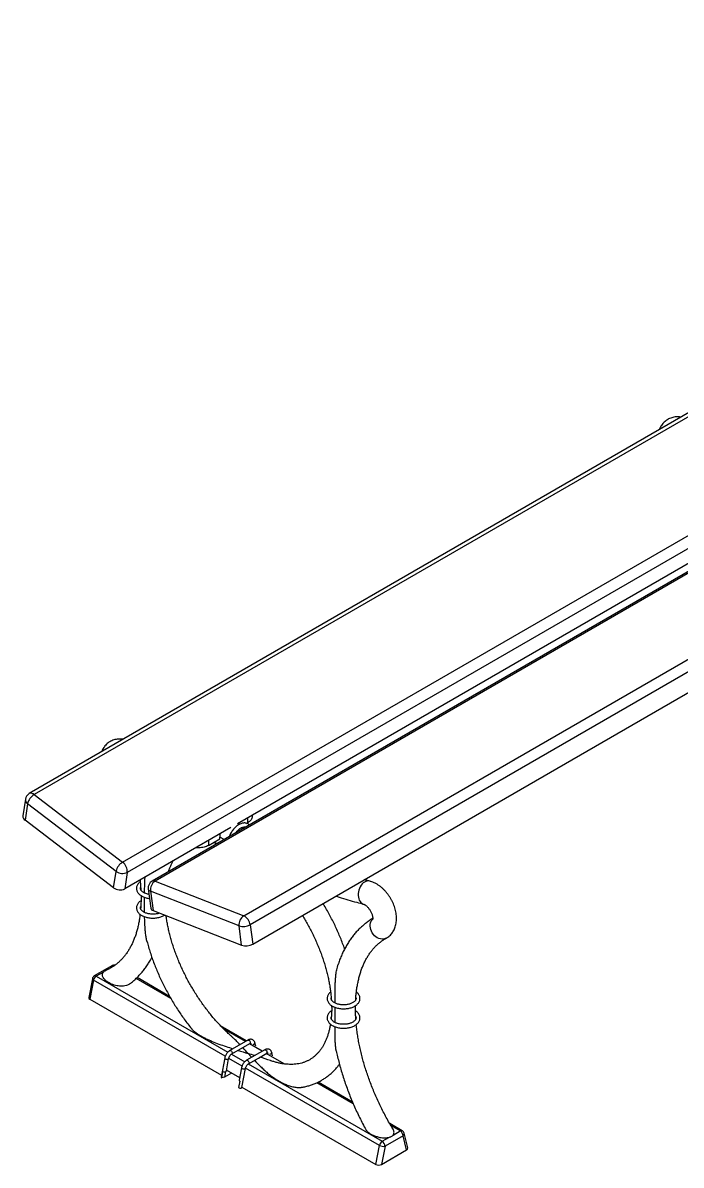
# Model space of a CAD drawing. Header units: millimetres. Extents: x 1249 to 7189, y -2895 to 1305.
# Drawn here: x 4964 to 5794, y -1616 to -176 of the extents above; entities that cross this region are included whole.
import ezdxf

# ---------------------------------------------------------------- set-up
doc = ezdxf.new("R2010")
doc.units = ezdxf.units.MM

# ---------------------------------------------------------------- blocks, each defined once
blk = doc.blocks.new('izometria')
for p, q in [((-3480.5, 1784.8), (-5163.4, 813.3)), ((-3474.4, 1783.5), (-5157.3, 812)), ((-5045.6, 726.8), (-3362.7, 1698.3)), ((-3356.8, 1685.6), (-5039.8, 714)), ((-3325.5, 1674.5), (-5008.4, 703)), ((-3321.6, 1674.6), (-5004.5, 703.1)), ((-4892.8, 659.3), (-3209.9, 1630.8)), ((-3201.8, 1619.4), (-4884.7, 647.9)), ((-4881.6, 623.5), (-3198.7, 1595)), ((-4205.6, 1176.6), (-4900.8, 775.3)), ((-5157.3, 812), (-5045.6, 726.8)), ((-5168.3, 806.1), (-5171.5, 785.3)), ((-5165.5, 800.5), (-5168.7, 779.8)), ((-5053.8, 715.3), (-5165.5, 800.5)), ((-5057, 694.5), (-5168.7, 779.8)), ((-4887.9, 776.6), (-4887.7, 782.9)), ((-4882, 784.7), (-4882, 786.2)), ((-4909.2, 770.5), (-5042.9, 693.3)), ((-4897.8, 774.8), (-4899.7, 776)), ((-4891.1, 770.7), (-4892, 771.3)), ((-4889.2, 775.8), (-4887.9, 776.6)), ((-4937.4, 748), (-4923.2, 756.2)), ((-4937.2, 754.3), (-4937.4, 748)), ((-4923.2, 756.2), (-4923, 758.4)), ((-4917.4, 755.5), (-4923, 758.4)), ((-5057, 694.5), (-5053.8, 715.3)), ((-5039.8, 714), (-5042.9, 693.3)), ((-5013.3, 693.1), (-5010.2, 668.7)), ((-5004.5, 703.1), (-4892.8, 659.3)), ((-4898.8, 646.5), (-5010.5, 690.3)), ((-5010.5, 690.3), (-5007.3, 665.9)), ((-5007.3, 665.9), (-4895.6, 622.1)), ((-4895.6, 622.1), (-4898.8, 646.5)), ((-4884.7, 647.9), (-4881.6, 623.5)), ((-5058.6, 596.5), (-5081.4, 583.4)), ((-5083.8, 580), (-5088.3, 556.3)), ((-5082.3, 578.1), (-5086.9, 554)), ((-4916.2, 482.2), (-5082.3, 578.1)), ((-5069.7, 588.4), (-5078.9, 583.1)), ((-5078.9, 583.1), (-4913, 487.4)), ((-4984.9, 555.2), (-5028.6, 580.4)), ((-4986.4, 557.7), (-5027.4, 581.4)), ((-5086.9, 554), (-4921, 458.2)), ((-4889.2, 501.6), (-4922, 520.6)), ((-4890.7, 500.8), (-4918.3, 516.7)), ((-4887.7, 502.6), (-4910.4, 489.4)), ((-4907.9, 485.1), (-4885.2, 498.2)), ((-4866.4, 490.3), (-4889.2, 477.2)), ((-4869.5, 488.5), (-4885.7, 497.9)), ((-4877.7, 495), (-4878.8, 499.3)), ((-4916.8, 480.1), (-4921.4, 456)), ((-4914.8, 464), (-4911.9, 479.1)), ((-4895, 469.9), (-4911.8, 479.6)), ((-4908.4, 484.7), (-4891.7, 475.1)), ((-4886.7, 472.8), (-4874.3, 480)), ((-4874.3, 480), (-4863.9, 486)), ((-4841.8, 472.6), (-4864.5, 485.7)), ((-4856.5, 482.7), (-4857.6, 487.1)), ((-4920.7, 455), (-4919.2, 463.1)), ((-4915.9, 462.9), (-4917.3, 456)), ((-4915.9, 462.9), (-4917.2, 456)), ((-4908.4, 461.1), (-4917.2, 456)), ((-4898, 455.1), (-4914.7, 464.7)), ((-4895.6, 467.8), (-4898.6, 452)), ((-4895.3, 442.8), (-4890.7, 466.9)), ((-4721.7, 369.9), (-4890.6, 467.4)), ((-4887.2, 472.5), (-4718.3, 375)), ((-4917.3, 456), (-4920.7, 455)), ((-4917.3, 456), (-4917.2, 456)), ((-4897.9, 450.8), (-4899.5, 442.8)), ((-4754.8, 422.3), (-4800.7, 448.8)), ((-4755.7, 424.5), (-4799.2, 449.6)), ((-4895.2, 443.3), (-4726.3, 345.8)), ((-4693, 388.3), (-4708.8, 397.5)), ((-4695.5, 388.1), (-4707.4, 394.9)), ((-4718.3, 375), (-4709.1, 380.2)), ((-4692, 382), (-4714.7, 368.8)), ((-4704.6, 382.8), (-4695.5, 388.1)), ((-4687.5, 364.1), (-4692, 382)), ((-4686, 366.6), (-4690.6, 385.2)), ((-4726.3, 345.8), (-4721.7, 369.9)), ((-4714.7, 368.8), (-4719.1, 345.9)), ((-4719.1, 345.9), (-4687.5, 364.1))]:
    blk.add_line(p, q)
at = {"flags": 128}
for points in [[(-4740.5, 701.8), (-4742.1, 700.7), (-4743.5, 699.4), (-4744.9, 697.7), (-4746.1, 695.9), (-4747, 693.8), (-4747.8, 691.7), (-4748.3, 689.4), (-4748.6, 687.2), (-4748.6, 684.9), (-4748.3, 682.8), (-4747.8, 680.8), (-4747.1, 678.9), (-4746.1, 677.3), (-4745, 675.9), (-4743.6, 674.9), (-4742.2, 674.1), (-4741.3, 673.8)], [(-4713, 631.2), (-4714.7, 630.5), (-4716.5, 630), (-4718.5, 629.9), (-4720.5, 630.1), (-4722.4, 630.6), (-4724.4, 631.5), (-4726.2, 632.7), (-4727.9, 634.1), (-4729.4, 635.8), (-4730.8, 637.7), (-4731.8, 639.7), (-4732.6, 641.8), (-4733.2, 644), (-4733.4, 646.2), (-4733.3, 648.4), (-4732.9, 650.4), (-4732.3, 652.3), (-4731.3, 654.1), (-4730.3, 655.3)], [(-4887.7, 502.6), (-4887.1, 502.7), (-4886.4, 502.4)], [(-4886.4, 502.4), (-4885.7, 501.9), (-4885.2, 501.1), (-4884.8, 500.2), (-4884.6, 499.4), (-4884.8, 498.7), (-4885.2, 498.2), (-4885.2, 498.2)], [(-4878.8, 499.3), (-4878.8, 499), (-4878.9, 498.3), (-4879.5, 497.7), (-4880.3, 497.2), (-4881.1, 497)], [(-4866.4, 490.3), (-4865.9, 490.4), (-4865.2, 490.2)], [(-4865.2, 490.2), (-4864.5, 489.6), (-4863.9, 488.9), (-4863.6, 488), (-4863.4, 487.1), (-4863.6, 486.4), (-4863.9, 486), (-4863.9, 486)], [(-4916.8, 480.1), (-4916.8, 480), (-4916.6, 479.5), (-4916.1, 479.1)], [(-4916.1, 479.1), (-4915.3, 478.7), (-4914.3, 478.5), (-4913.4, 478.5), (-4912.6, 478.6), (-4912.1, 478.8), (-4911.9, 479.1)], [(-4910.4, 489.4), (-4909.9, 489.5), (-4909.2, 489.3)], [(-4909.2, 489.3), (-4908.5, 488.7), (-4907.9, 488), (-4907.5, 487.1), (-4907.4, 486.2), (-4907.5, 485.5), (-4907.9, 485.1)], [(-4889.2, 477.2), (-4888.6, 477.3), (-4888, 477)], [(-4888, 477), (-4887.3, 476.5), (-4886.7, 475.7), (-4886.3, 474.8), (-4886.2, 474), (-4886.3, 473.3), (-4886.7, 472.8)], [(-4857.6, 487.1), (-4857.6, 486.8), (-4857.7, 486.1), (-4858.3, 485.4), (-4859, 485), (-4859.9, 484.7)], [(-4895.6, 467.8), (-4895.6, 467.7), (-4895.4, 467.3), (-4894.9, 466.9)], [(-4894.9, 466.9), (-4894, 466.5), (-4893.1, 466.3), (-4892.2, 466.2), (-4891.4, 466.3), (-4890.9, 466.6), (-4890.7, 466.9)], [(-4921.4, 456), (-4921.4, 455.9), (-4921.2, 455.4), (-4920.7, 455)], [(-4899.5, 442.8), (-4898.7, 442.4), (-4897.7, 442.2), (-4896.8, 442.1), (-4896, 442.2), (-4895.5, 442.5), (-4895.3, 442.8)]]:
    blk.add_lwpolyline(points, dxfattribs=at)
for centre, radius, start, end in [((-5158.4, 804.6), 10, 119.9973, 171.3885), ((-5147.9, 796.6), 18.1, 121.5239, 167.5159), ((-5161.3, 807.9), 5.77, 45.7232, 111.2551), ((-5162.2, 805.7), 6.11, 176.0172, 237.548), ((-5165.5, 784.8), 5.98, 175.2816, 238.2835), ((-5036.2, 711.4), 18.1, 121.524, 167.5158), ((-5054.7, 714.9), 15, 356.8195, 52.5708), ((-5045.8, 726.2), 13.6, 233.6725, 296.2039), ((-5048.9, 705.5), 13.6, 233.6724, 296.2039), ((-5003.4, 694.4), 10, 119.9973, 187.345), ((-5009.6, 694), 3.89, 194.4947, 256.3834), ((-4997, 691.8), 13.6, 123.792, 186.3308), ((-5006.4, 699.2), 4.31, 64.0123, 117.4498), ((-4735.9, 694.4), 8.74, 77.1572, 121.7963), ((-5006.4, 669.7), 3.89, 194.4947, 256.3834), ((-4885.3, 648), 13.6, 123.792, 186.3308), ((-4899.6, 645.9), 15, 7.4282, 63.1817), ((-4893.3, 663.8), 18.1, 252.4894, 298.4716), ((-4890.2, 639.4), 18.1, 252.4894, 298.4716), ((-5056.1, 592.2), 5, 80.4519, 119.9973), ((-5057.6, 594.2), 2.51, 54.3821, 114.3073), ((-5078.9, 579.1), 5, 119.9973, 169.107), ((-5081.6, 580.2), 2.22, 184.1174, 250.7084), ((-5074.6, 576.6), 7.84, 122.9345, 168.9338), ((-5080.3, 581.1), 2.51, 54.3821, 114.3073), ((-4714, 368.4), 7.84, 122.9345, 168.9338), ((-4722.4, 368.5), 7.68, 2.6055, 57.3945), ((-4694, 386.1), 2.47, 65.0886, 126.2224), ((-4699.6, 381.6), 7.68, 2.6055, 57.3945), ((-4695.5, 384), 5, 13.8969, 60.0027), ((-4693.9, 384.6), 3.3, 305.8543, 9.8938), ((-4716.8, 378.7), 10.1, 241.0433, 281.794)]:
    blk.add_arc(centre, radius, start, end)
for centre, major_axis, start_param, end_param in [((-5083.3, 556.1), (5.08, 0.13), 3.01551, 3.896716), ((-4917.3, 464.1), (2.54, 0.07), 3.896716, 6.157103), ((-4896.1, 451.9), (2.54, 0.07), 3.01551, 3.896716), ((-4691.1, 366.1), (5.08, 0.13), 5.467512, 6.409268), ((-4722.7, 347.9), (5.08, 0.13), 3.896716, 5.467512)]:
    blk.add_ellipse(centre, major_axis=major_axis, ratio=0.576758, start_param=start_param, end_param=end_param)
for points, knots in [([(-4341.5, 1287.8), (-4341.6, 1287.8), (-4342.7, 1288), (-4344.7, 1288.2), (-4347.5, 1288.2), (-4350.3, 1287.8), (-4353.1, 1287.1), (-4355.7, 1286.2), (-4358.2, 1284.9), (-4360.5, 1283.4), (-4362.5, 1281.6), (-4364.3, 1279.6), (-4366, 1277.5), (-4367.3, 1275.1), (-4368.2, 1273.3), (-4368.6, 1272.3), (-4368.6, 1272.1)], [0, 0, 0, 0, 0.0163825, 0.0972296, 0.1761911, 0.2619078, 0.3455049, 0.4272083, 0.5074857, 0.5868125, 0.6655821, 0.7442317, 0.8232696, 0.9032159, 0.9845877, 1, 1, 1, 1]), ([(-5045, 881.6), (-5045.2, 881.6), (-5046.3, 881.9), (-5048.3, 882), (-5051.1, 882), (-5053.9, 881.7), (-5056.7, 881), (-5059.3, 880), (-5061.8, 878.7), (-5064, 877.2), (-5066.1, 875.5), (-5067.9, 873.5), (-5069.5, 871.3), (-5070.9, 869), (-5071.8, 867.1), (-5072.1, 866.1), (-5072.2, 865.9)], [0, 0, 0, 0, 0.0163825, 0.0972296, 0.1761908, 0.2619076, 0.3455053, 0.4272084, 0.5074862, 0.5868126, 0.6655819, 0.7442316, 0.8232701, 0.9032158, 0.9845879, 1, 1, 1, 1]), ([(-4882.1, 784.7), (-4882.1, 784.5), (-4882, 783.7), (-4882.5, 782.2), (-4883.5, 780.3), (-4885.2, 778.3), (-4886.9, 777.2), (-4887.9, 776.6)], [0, 0, 0, 0, 0.0468648, 0.2678809, 0.488908, 0.7099372, 1, 1, 1, 1]), ([(-4885.8, 773.8), (-4885.9, 773.9), (-4886.3, 774.4), (-4887.4, 775.1), (-4888.9, 775.8), (-4890.5, 776.2), (-4892.2, 776.3), (-4894, 776.1), (-4895.8, 775.7), (-4897.7, 774.9), (-4899.6, 773.9), (-4901.5, 772.6), (-4903.3, 771.1), (-4905, 769.3), (-4906.6, 767.4), (-4908.1, 765.3), (-4909.4, 763.1), (-4910.5, 761), (-4911, 759.7), (-4911.2, 759.1)], [0, 0, 0, 0, 0.01277, 0.072702, 0.131532, 0.190091, 0.249208, 0.309653, 0.371746, 0.435308, 0.499823, 0.56475, 0.629658, 0.694414, 0.759003, 0.823467, 0.887867, 0.952281, 1, 1, 1, 1]), ([(-4902.9, 763.9), (-4902.9, 764), (-4902.4, 764.7), (-4901.4, 765.8), (-4900, 767.3), (-4898.5, 768.6), (-4897, 769.6), (-4895.5, 770.4), (-4894.1, 771), (-4892.9, 771.2), (-4891.8, 771.3), (-4891, 771.2), (-4890.7, 771.1), (-4890.6, 771)], [0, 0, 0, 0, 0.0114145, 0.1194906, 0.2271619, 0.3342731, 0.4406952, 0.5463898, 0.6515175, 0.7565637, 0.862488, 0.9715933, 1, 1, 1, 1]), ([(-4931.1, 751.6), (-4930.9, 751.6), (-4929.3, 751.4), (-4927.6, 751), (-4926, 750.7), (-4925.9, 750.6)], [0, 0, 0, 0, 0.125638, 0.939181, 1, 1, 1, 1]), ([(-4922.8, 762.6), (-4922.8, 762.2), (-4923.2, 760.7), (-4923.1, 759.4), (-4923, 758.4)], [0, 0, 0, 0, 0.256827, 1, 1, 1, 1]), ([(-4937.4, 748), (-4938.2, 747.6), (-4939.9, 746.7), (-4942.8, 745.7), (-4946, 745.1), (-4949.3, 744.8), (-4951.8, 744.8), (-4953.1, 744.9), (-4953.4, 745)], [0, 0, 0, 0, 0.192234, 0.38447, 0.576706, 0.768943, 0.961172, 1, 1, 1, 1]), ([(-4987.7, 715), (-4987.4, 715.8), (-4986.7, 718.1), (-4985.4, 721.5), (-4983.7, 725.2), (-4982.5, 727.4), (-4981.9, 728.5)], [0, 0, 0, 0, 0.17089, 0.44856, 0.727708, 1, 1, 1, 1]), ([(-5017.9, 688), (-5017.9, 689.4), (-5017.9, 693.3), (-5017.7, 699.7), (-5017.5, 705), (-5017.2, 707.8), (-5017.2, 708.1)], [0, 0, 0, 0, 0.208503, 0.584652, 0.960971, 1, 1, 1, 1]), ([(-5023.4, 702.1), (-5023.6, 702.1), (-5024.3, 701.6), (-5025.3, 700.5), (-5026.6, 699), (-5027.4, 697.4), (-5028, 695.7), (-5028.2, 694), (-5028.1, 692.4), (-5027.6, 690.7), (-5026.9, 689.2), (-5025.9, 687.7), (-5024.6, 686.4), (-5023.1, 685.2), (-5022, 684.5), (-5021.5, 684.2)], [0, 0, 0, 0, 0.01845, 0.106827, 0.194379, 0.280109, 0.363297, 0.444013, 0.523149, 0.601837, 0.681164, 0.762208, 0.84546, 0.930729, 1, 1, 1, 1]), ([(-5023.7, 704.4), (-5023.6, 704.1), (-5023.3, 701.5), (-5023, 697.4), (-5022.8, 693.6), (-5022.7, 692.1)], [0, 0, 0, 0, 0.076613, 0.621204, 1, 1, 1, 1]), ([(-5019, 688.5), (-5019.3, 688.7), (-5020, 689.1), (-5021, 689.9), (-5021.9, 690.8), (-5022.6, 691.8), (-5023, 692.7), (-5023.2, 693.7), (-5023.1, 694.4), (-5022.9, 695), (-5022.9, 695.1)], [0, 0, 0, 0, 0.070915, 0.206191, 0.341243, 0.477068, 0.616273, 0.763791, 0.92623, 1, 1, 1, 1]), ([(-4733.9, 702.9), (-4735.7, 703.4), (-4738, 704), (-4740.3, 704.6), (-4740.8, 704.7)], [0, 0, 0, 0, 0.793674, 1, 1, 1, 1]), ([(-4713.1, 631.2), (-4712.4, 631.6), (-4711, 632.5), (-4708.9, 634.1), (-4707, 636), (-4705.4, 638.1), (-4703.9, 640.4), (-4702.7, 642.9), (-4701.7, 645.5), (-4700.9, 648.3), (-4700.4, 651.3), (-4700.1, 654.4), (-4700.2, 657.6), (-4700.5, 660.9), (-4701, 664.3), (-4701.8, 667.7), (-4702.9, 671), (-4704.1, 674.3), (-4705.6, 677.6), (-4707.3, 680.7), (-4709.2, 683.7), (-4711.3, 686.6), (-4713.5, 689.4), (-4715.9, 692), (-4718.4, 694.4), (-4721.1, 696.6), (-4724, 698.6), (-4727, 700.3), (-4729.9, 701.7), (-4732.3, 702.5), (-4733.6, 702.8), (-4733.9, 702.9)], [0, 0, 0, 0, 0.027511, 0.058664, 0.089706, 0.120835, 0.152254, 0.18417, 0.216778, 0.250248, 0.284682, 0.320079, 0.356306, 0.393121, 0.43024, 0.467367, 0.504382, 0.541253, 0.578004, 0.614695, 0.651402, 0.688199, 0.725162, 0.762379, 0.799929, 0.837862, 0.876169, 0.914738, 0.953228, 0.987051, 1, 1, 1, 1]), ([(-5022.4, 678.4), (-5022.9, 678), (-5024, 677.3), (-5025.3, 676), (-5026.6, 674.5), (-5027.4, 672.9), (-5028, 671.2), (-5028.2, 669.5), (-5028.1, 667.9), (-5027.6, 666.3), (-5026.9, 664.7), (-5025.9, 663.2), (-5024.6, 661.9), (-5023.1, 660.7), (-5022, 660), (-5021.5, 659.7)], [0, 0, 0, 0, 0.065968, 0.150067, 0.23338, 0.31496, 0.39412, 0.47093, 0.546234, 0.621113, 0.6966, 0.77372, 0.852941, 0.934083, 1, 1, 1, 1]), ([(-5022.4, 684.8), (-5022.4, 684.4), (-5022.4, 681.8), (-5022.4, 677.3), (-5022.6, 672.1), (-5022.8, 669.1), (-5022.9, 668.1)], [0, 0, 0, 0, 0.067048, 0.439972, 0.812687, 1, 1, 1, 1]), ([(-5021.5, 684.2), (-5021.2, 684), (-5020.2, 683.5), (-5018.4, 682.7), (-5016.1, 681.9), (-5013.9, 681.4), (-5012.4, 681.2), (-5011.8, 681.1)], [0, 0, 0, 0, 0.124362, 0.356478, 0.588103, 0.819141, 1, 1, 1, 1]), ([(-5012.4, 686.3), (-5013.1, 686.4), (-5014.4, 686.6), (-5016.2, 687.2), (-5017.8, 687.9), (-5018.7, 688.3), (-5019, 688.5)], [0, 0, 0, 0, 0.249136, 0.527568, 0.804328, 1, 1, 1, 1]), ([(-5018, 675.5), (-5018, 675.6), (-5018, 676.4), (-5018, 677.9), (-5018, 680.1), (-5018, 681.7), (-5018, 682.6)], [0, 0, 0, 0, 0.066648, 0.329516, 0.639774, 1, 1, 1, 1]), ([(-4776.5, 684.2), (-4775.2, 683.7), (-4770.2, 682), (-4761.5, 679.4), (-4751, 676.4), (-4744.3, 674.6), (-4741.3, 673.8)], [0, 0, 0, 0, 0.109289, 0.424515, 0.739658, 1, 1, 1, 1]), ([(-5019, 664), (-5019.3, 664.2), (-5020, 664.6), (-5021, 665.4), (-5021.9, 666.3), (-5022.6, 667.3), (-5023, 668.2), (-5023.2, 669.2), (-5023.1, 670.1), (-5022.9, 670.8), (-5022.7, 671.1), (-5022.7, 671.1)], [0, 0, 0, 0, 0.066048, 0.192041, 0.317825, 0.444328, 0.57398, 0.711375, 0.862666, 0.995255, 1, 1, 1, 1]), ([(-4999, 662.6), (-4999.1, 662.6), (-4999.8, 662.3), (-5001.3, 661.9), (-5003.4, 661.5), (-5005.6, 661.3), (-5007.8, 661.3), (-5010.1, 661.4), (-5012.2, 661.7), (-5014.3, 662.1), (-5016.2, 662.7), (-5017.8, 663.4), (-5018.7, 663.9), (-5019, 664)], [0, 0, 0, 0, 0.0174166, 0.1181717, 0.2193991, 0.320984, 0.4227846, 0.5246436, 0.6263675, 0.7277784, 0.8287223, 0.9290603, 1, 1, 1, 1]), ([(-5017.9, 663.5), (-5017.9, 664.5), (-5018, 667), (-5018, 670.2), (-5018, 673), (-5018, 674.5), (-5018, 675.3), (-5018, 675.5)], [0, 0, 0, 0, 0.265433, 0.617915, 0.803207, 0.960196, 1, 1, 1, 1]), ([(-4765.6, 617.4), (-4765.8, 618), (-4766.8, 621), (-4768.8, 626.2), (-4771.6, 633.2), (-4774.6, 640.1), (-4777.7, 647), (-4781.1, 653.9), (-4784.6, 660.6), (-4788.3, 667.3), (-4791.1, 672), (-4792.6, 674.5), (-4792.8, 674.8)], [0, 0, 0, 0, 0.030778, 0.150041, 0.269241, 0.388388, 0.507491, 0.62656, 0.745605, 0.864636, 0.983664, 1, 1, 1, 1]), ([(-4741.3, 673.8), (-4741.3, 673.8), (-4741.3, 673.8), (-4741, 673.7), (-4740.4, 673.5), (-4739.7, 673), (-4738.8, 672.3), (-4737.7, 671.4), (-4736.7, 670.3), (-4735.5, 669), (-4734.4, 667.5), (-4733.4, 665.9), (-4732.5, 664.2), (-4731.7, 662.5), (-4731.1, 660.8), (-4730.6, 659.2), (-4730.3, 657.8), (-4730.2, 656.6), (-4730.2, 655.6), (-4730.2, 655), (-4730.3, 654.7), (-4730.3, 654.7), (-4730.2, 654.8)], [0, 0, 0, 0, 0.02988, 0.079447, 0.128017, 0.176933, 0.22667, 0.277673, 0.330072, 0.383769, 0.438525, 0.494008, 0.549852, 0.60562, 0.660871, 0.715288, 0.768651, 0.820895, 0.872193, 0.92305, 0.974378, 1, 1, 1, 1]), ([(-5023.6, 661.1), (-5023.7, 660.5), (-5023.9, 657.9), (-5024.6, 653.6), (-5025.7, 648.1), (-5026.9, 642.9), (-5028.3, 637.8), (-5030, 632.9), (-5031.8, 628.3), (-5033.7, 623.8), (-5035.9, 619.6), (-5038.2, 615.6), (-5040.7, 611.9), (-5043.4, 608.3), (-5046.3, 605), (-5049.3, 602), (-5052.5, 599.1), (-5055.9, 596.5), (-5059.5, 594.2), (-5063.1, 592.1), (-5065.6, 591), (-5066.8, 590.5)], [0, 0, 0, 0, 0.01672, 0.069666, 0.12263, 0.175637, 0.228714, 0.281897, 0.33523, 0.388762, 0.442552, 0.496665, 0.551173, 0.606146, 0.661651, 0.717738, 0.774426, 0.831688, 0.889435, 0.947511, 1, 1, 1, 1]), ([(-5021.5, 659.7), (-5021.2, 659.5), (-5020.2, 659), (-5018.4, 658.2), (-5016.1, 657.4), (-5013.7, 656.9), (-5011.3, 656.5), (-5008.7, 656.3), (-5006.1, 656.3), (-5003.6, 656.5), (-5001.1, 656.9), (-4998.7, 657.4), (-4996.4, 658.2), (-4994.4, 659.1), (-4993.2, 659.8), (-4992.6, 660.1)], [0, 0, 0, 0, 0.0432294, 0.1239153, 0.2044303, 0.2847415, 0.3648559, 0.4448313, 0.5247521, 0.6047124, 0.6847743, 0.7650409, 0.8456071, 0.9265523, 1, 1, 1, 1]), ([(-5014.9, 627.2), (-5015, 627.4), (-5015.5, 629.1), (-5016.1, 632.8), (-5016.8, 638.1), (-5017.3, 644.2), (-5017.7, 650.9), (-5017.8, 655.7), (-5017.9, 658)], [0, 0, 0, 0, 0.022666, 0.194513, 0.370114, 0.545756, 0.782723, 1, 1, 1, 1]), ([(-4908.5, 507.4), (-4909, 507.9), (-4911.1, 509.7), (-4914.7, 513.2), (-4919.4, 517.7), (-4923.9, 522.5), (-4928.4, 527.4), (-4932.8, 532.5), (-4937, 537.8), (-4941.2, 543.3), (-4945.3, 548.9), (-4949.3, 554.6), (-4953.1, 560.4), (-4956.8, 566.4), (-4960.3, 572.5), (-4963.7, 578.6), (-4966.9, 584.8), (-4970, 591.1), (-4972.8, 597.4), (-4975.5, 603.8), (-4978, 610.1), (-4980.4, 616.5), (-4982.5, 622.8), (-4984.4, 629.2), (-4986.1, 635.5), (-4987.6, 641.7), (-4988.9, 647.9), (-4990, 653.8), (-4990.6, 657.6), (-4990.8, 659.4)], [0, 0, 0, 0, 0.013046, 0.05099, 0.088974, 0.126996, 0.165051, 0.203138, 0.241253, 0.279391, 0.31755, 0.355726, 0.393914, 0.432111, 0.470312, 0.508515, 0.546714, 0.584904, 0.623082, 0.661244, 0.699386, 0.737504, 0.775594, 0.813653, 0.851677, 0.889662, 0.927606, 0.965505, 1, 1, 1, 1]), ([(-4818.7, 659.8), (-4817.6, 657.8), (-4815.2, 653.9), (-4811.8, 647.9), (-4808.6, 641.7), (-4805.5, 635.4), (-4802.5, 629.1), (-4799.8, 622.8), (-4797.2, 616.4), (-4794.8, 610.1), (-4792.6, 603.7), (-4790.6, 597.4), (-4788.8, 591.1), (-4787.2, 584.8), (-4785.8, 578.6), (-4784.7, 572.5), (-4783.7, 566.5), (-4783, 560.5), (-4782.5, 556.2), (-4782.4, 553.9), (-4782.4, 553.5)], [0, 0, 0, 0, 0.0560976, 0.1145695, 0.1730379, 0.2314958, 0.2899371, 0.3483559, 0.4067459, 0.4651014, 0.5234165, 0.5816852, 0.6399022, 0.698062, 0.7561597, 0.8141912, 0.8721529, 0.9300424, 0.9878589, 1, 1, 1, 1]), ([(-4730.2, 656), (-4730.3, 655.9), (-4731.9, 655), (-4734.9, 653), (-4739.2, 649.8), (-4743.2, 646.4), (-4747.2, 642.8), (-4750.9, 638.9), (-4754.5, 634.7), (-4757.8, 630.3), (-4761, 625.6), (-4763.9, 620.7), (-4766.7, 615.6), (-4769.2, 610.2), (-4771.5, 604.6), (-4773.1, 600.4), (-4773.8, 598.1), (-4773.9, 597.7)], [0, 0, 0, 0, 0.003726, 0.077814, 0.151913, 0.226098, 0.300448, 0.375036, 0.449922, 0.525156, 0.600773, 0.676793, 0.753219, 0.830042, 0.90724, 0.984782, 1, 1, 1, 1]), ([(-5014.9, 627.1), (-5014.6, 625.9), (-5013.7, 622.4), (-5011.9, 616.5), (-5009.7, 609.4), (-5007.2, 602.4), (-5004.5, 595.4), (-5001.7, 588.5), (-4998.6, 581.6), (-4995.4, 574.7), (-4991.9, 567.9), (-4988.3, 561.2), (-4984.6, 554.5), (-4980.7, 548), (-4976.6, 541.5), (-4972.3, 535.2), (-4968, 529), (-4963.5, 522.9), (-4960.4, 519), (-4958.8, 517.1)], [0, 0, 0, 0, 0.03185, 0.092534, 0.153176, 0.21378, 0.274348, 0.334887, 0.395401, 0.455893, 0.516371, 0.576839, 0.637301, 0.697764, 0.758231, 0.818707, 0.879197, 0.939707, 1, 1, 1, 1]), ([(-4751.7, 553.3), (-4751.7, 553.6), (-4751.6, 555.9), (-4751.2, 560.1), (-4750.5, 565.9), (-4749.6, 571.5), (-4748.5, 577), (-4747.3, 582.2), (-4745.8, 587.3), (-4744.2, 592.1), (-4742.4, 596.7), (-4740.3, 601.1), (-4738.2, 605.3), (-4735.8, 609.2), (-4733.3, 613), (-4730.6, 616.5), (-4727.7, 619.8), (-4724.6, 622.8), (-4721.4, 625.6), (-4718, 628.2), (-4715.2, 630), (-4713.5, 630.9), (-4713.1, 631.2)], [0, 0, 0, 0, 0.006428, 0.05908, 0.111724, 0.164371, 0.217039, 0.269752, 0.322541, 0.375441, 0.428495, 0.481755, 0.53528, 0.589136, 0.643394, 0.698125, 0.753392, 0.809243, 0.865691, 0.922702, 0.980177, 1, 1, 1, 1]), ([(-5037, 573.3), (-5036.5, 573.6), (-5034.5, 575), (-5031.3, 577.7), (-5027.4, 581.4), (-5023.7, 585.3), (-5020.1, 589.4), (-5016.7, 593.8), (-5013.6, 598.5), (-5010.9, 602.9), (-5009.4, 605.8), (-5008.7, 606.9)], [0, 0, 0, 0, 0.043876, 0.166654, 0.289699, 0.41313, 0.537051, 0.661545, 0.786669, 0.912458, 1, 1, 1, 1]), ([(-5069.7, 588.4), (-5069.4, 588.7), (-5068.8, 589.3), (-5067.8, 590), (-5067, 590.3), (-5066.7, 590.4)], [0, 0, 0, 0, 0.380956, 0.773653, 1, 1, 1, 1]), ([(-4777.6, 549.2), (-4777.6, 550.7), (-4777.7, 554.6), (-4777.7, 561.1), (-4777.6, 568.2), (-4777.4, 574.7), (-4777, 580.6), (-4776.4, 586.6), (-4775.5, 592), (-4774.6, 595.7), (-4774, 597.3), (-4773.9, 597.7)], [0, 0, 0, 0, 0.091615, 0.257128, 0.422715, 0.543147, 0.663552, 0.785805, 0.907882, 0.978875, 1, 1, 1, 1]), ([(-5037, 573.3), (-5037.2, 573.1), (-5037.9, 572.6), (-5039.7, 571.7), (-5042.7, 570.8), (-5046.3, 570.5), (-5049.7, 570.7), (-5052.9, 571.1), (-5056.3, 571.9), (-5059.7, 573.2), (-5062.8, 574.7), (-5065.7, 576.6), (-5068.3, 578.8), (-5070, 581.1), (-5070.9, 583.2), (-5071.1, 584.8), (-5071, 586.2), (-5070.5, 587.4), (-5070, 588.1), (-5069.7, 588.4)], [0, 0, 0, 0, 0.021106, 0.058334, 0.127265, 0.200204, 0.25412, 0.308106, 0.380145, 0.45227, 0.526006, 0.599764, 0.688925, 0.77798, 0.832118, 0.886186, 0.926792, 0.967342, 1, 1, 1, 1]), ([(-4783.3, 563.1), (-4783.5, 563), (-4784.2, 562.5), (-4785.3, 561.3), (-4786.4, 559.8), (-4787.2, 558.2), (-4787.7, 556.5), (-4787.8, 554.8), (-4787.6, 553.2), (-4787, 551.6), (-4786.2, 550), (-4785.2, 548.6), (-4783.8, 547.2), (-4782.1, 546), (-4780.3, 544.9), (-4778.2, 544), (-4775.9, 543.2), (-4773.5, 542.6), (-4771, 542.2), (-4768.5, 542), (-4765.9, 542), (-4763.4, 542.2), (-4760.9, 542.5), (-4758.5, 543.1), (-4756.2, 543.8), (-4754.1, 544.7), (-4752.1, 545.8), (-4750.4, 547.1), (-4748.9, 548.5), (-4747.7, 550), (-4746.9, 551.6), (-4746.4, 553.3), (-4746.2, 555), (-4746.3, 556.6), (-4746.8, 558.2), (-4747.6, 559.8), (-4748.6, 561.2), (-4749.7, 562.4), (-4750.5, 563), (-4750.8, 563.2)], [0, 0, 0, 0, 0.008344, 0.0374877, 0.0662775, 0.0943872, 0.121634, 0.1481197, 0.1741858, 0.2001844, 0.226499, 0.2534434, 0.2811216, 0.3094193, 0.3380966, 0.3669209, 0.3957166, 0.4244405, 0.4530931, 0.4816939, 0.5102723, 0.5388619, 0.5674863, 0.5961809, 0.6249796, 0.6539121, 0.6829932, 0.7121963, 0.7413695, 0.7702431, 0.7984871, 0.8258814, 0.852477, 0.8785838, 0.9045703, 0.9308047, 0.9576287, 0.9851853, 1, 1, 1, 1]), ([(-4751.5, 556.2), (-4751.4, 556.1), (-4751.3, 555.7), (-4751.2, 555), (-4751.3, 554.1), (-4751.7, 553.1), (-4752.3, 552.2), (-4753.3, 551.2), (-4754.5, 550.3), (-4755.9, 549.4), (-4757.6, 548.6), (-4759.5, 548), (-4761.5, 547.5), (-4763.6, 547.2), (-4765.9, 547), (-4768.1, 547), (-4770.3, 547.2), (-4772.5, 547.5), (-4774.5, 548), (-4776.4, 548.6), (-4778.1, 549.4), (-4779.5, 550.3), (-4780.7, 551.2), (-4781.6, 552.1), (-4782.2, 553.1), (-4782.6, 554), (-4782.7, 555), (-4782.7, 555.6), (-4782.6, 556), (-4782.6, 556)], [0, 0, 0, 0, 0.0106439, 0.0526005, 0.0989321, 0.1381195, 0.1752576, 0.2147848, 0.2533218, 0.2916022, 0.3299033, 0.3683635, 0.4070184, 0.4458414, 0.4847866, 0.523795, 0.5628082, 0.6017443, 0.6405416, 0.6791421, 0.7174982, 0.7555909, 0.7934675, 0.8312946, 0.8693777, 0.9084869, 0.9500598, 0.9959092, 1, 1, 1, 1]), ([(-4782, 539.6), (-4782.1, 539.6), (-4782.7, 539.2), (-4783.8, 538.3), (-4785.3, 536.9), (-4786.4, 535.3), (-4787.2, 533.7), (-4787.7, 532), (-4787.8, 530.3), (-4787.6, 528.7), (-4787, 527.1), (-4786.2, 525.5), (-4785.2, 524.1), (-4783.8, 522.7), (-4782.1, 521.5), (-4780.3, 520.4), (-4778.2, 519.5), (-4775.9, 518.7), (-4773.5, 518.1), (-4771, 517.7), (-4768.5, 517.5), (-4765.9, 517.5), (-4763.4, 517.7), (-4760.9, 518), (-4758.5, 518.6), (-4756.2, 519.3), (-4754.1, 520.2), (-4752.1, 521.3), (-4750.4, 522.6), (-4748.9, 524), (-4747.7, 525.5), (-4746.9, 527.1), (-4746.4, 528.8), (-4746.2, 530.5), (-4746.3, 532.1), (-4746.8, 533.7), (-4747.6, 535.3), (-4748.6, 536.7), (-4749.9, 538.1), (-4751.1, 539), (-4751.8, 539.5), (-4751.9, 539.6)], [0, 0, 0, 0, 0.001235, 0.02923, 0.057212, 0.084854, 0.111843, 0.138003, 0.163433, 0.18846, 0.213422, 0.238687, 0.264558, 0.291132, 0.318302, 0.345836, 0.373511, 0.401159, 0.428737, 0.456247, 0.483708, 0.511147, 0.538597, 0.56608, 0.593631, 0.621281, 0.64906, 0.676982, 0.70502, 0.733031, 0.760753, 0.787871, 0.814173, 0.839708, 0.864774, 0.889725, 0.914913, 0.940668, 0.967126, 0.994209, 1, 1, 1, 1]), ([(-4782, 546), (-4782, 545.2), (-4781.9, 542.5), (-4782, 538.1), (-4782.2, 533.5), (-4782.5, 530.8), (-4782.6, 529.8)], [0, 0, 0, 0, 0.147494, 0.475247, 0.802716, 1, 1, 1, 1]), ([(-4777.6, 536.7), (-4777.6, 536.8), (-4777.6, 537.6), (-4777.6, 539.1), (-4777.6, 541.4), (-4777.6, 543), (-4777.6, 543.8)], [0, 0, 0, 0, 0.066687, 0.329707, 0.640144, 1, 1, 1, 1]), ([(-4777.6, 524.7), (-4777.6, 525.8), (-4777.6, 528.2), (-4777.6, 531.4), (-4777.6, 534.2), (-4777.6, 535.7), (-4777.6, 536.5), (-4777.6, 536.7)], [0, 0, 0, 0, 0.2649693, 0.6176739, 0.8030826, 0.9601712, 1, 1, 1, 1]), ([(-4751.5, 529.2), (-4751.6, 531.2), (-4751.9, 535.4), (-4752, 541), (-4752, 544.5), (-4751.9, 546)], [0, 0, 0, 0, 0.348304, 0.733014, 1, 1, 1, 1]), ([(-4783.5, 522.6), (-4783.8, 521.2), (-4784.3, 518.1), (-4785.4, 513.8), (-4786.6, 509.5), (-4788, 505.4), (-4789.6, 501.6), (-4791.3, 497.9), (-4793.2, 494.5), (-4795.3, 491.4), (-4797.5, 488.4), (-4799.9, 485.7), (-4802.4, 483.2), (-4805.2, 480.9), (-4808.1, 478.8), (-4811.2, 477), (-4814.5, 475.5), (-4818, 474.2), (-4821.5, 473.2), (-4825.3, 472.5), (-4829.1, 472.1), (-4833, 471.9), (-4837, 472), (-4841.1, 472.4), (-4845.3, 473), (-4849.6, 473.9), (-4853.9, 475.1), (-4856.9, 476), (-4858.3, 476.5)], [0, 0, 0, 0, 0.034008, 0.070639, 0.107334, 0.144134, 0.18109, 0.218266, 0.255737, 0.293592, 0.331927, 0.37084, 0.410415, 0.450693, 0.491638, 0.533099, 0.574801, 0.616283, 0.657252, 0.697545, 0.737125, 0.77604, 0.814383, 0.852258, 0.889765, 0.926993, 0.964016, 1, 1, 1, 1]), ([(-4751.7, 532.3), (-4751.6, 532), (-4751.3, 531.4), (-4751.2, 530.5), (-4751.3, 529.6), (-4751.7, 528.6), (-4752.3, 527.7), (-4753.3, 526.7), (-4754.5, 525.8), (-4755.9, 524.9), (-4757.6, 524.1), (-4759.5, 523.5), (-4761.5, 523), (-4763.6, 522.7), (-4765.9, 522.5), (-4768.1, 522.5), (-4770.3, 522.7), (-4772.5, 523), (-4774.5, 523.5), (-4776.4, 524.1), (-4778.1, 524.9), (-4779.5, 525.8), (-4780.7, 526.7), (-4781.6, 527.6), (-4782.2, 528.6), (-4782.6, 529.5), (-4782.7, 530.5), (-4782.7, 531.2), (-4782.5, 531.8), (-4782.4, 531.9)], [0, 0, 0, 0, 0.032673, 0.073023, 0.117581, 0.155268, 0.190984, 0.228998, 0.26606, 0.302874, 0.339709, 0.376696, 0.413871, 0.451208, 0.488662, 0.526177, 0.563696, 0.601141, 0.638453, 0.675576, 0.712463, 0.749097, 0.785524, 0.821903, 0.858528, 0.896139, 0.93612, 0.980214, 1, 1, 1, 1]), ([(-4776.1, 488.9), (-4776.1, 489.2), (-4776.6, 491), (-4777, 494.8), (-4777.4, 499.9), (-4777.6, 505.8), (-4777.7, 512.3), (-4777.7, 517.1), (-4777.7, 519.3)], [0, 0, 0, 0, 0.040259, 0.209274, 0.381981, 0.554728, 0.78779, 1, 1, 1, 1]), ([(-4704.5, 390.2), (-4705, 391), (-4707, 394.2), (-4710.2, 399.7), (-4714.1, 406.8), (-4717.8, 414), (-4721.3, 421.2), (-4724.7, 428.4), (-4727.9, 435.7), (-4730.9, 443), (-4733.8, 450.4), (-4736.4, 457.7), (-4738.8, 465), (-4741.1, 472.3), (-4743.1, 479.6), (-4744.9, 486.8), (-4746.6, 494), (-4748, 501.1), (-4749.2, 508.1), (-4750.2, 515.1), (-4750.7, 519.7), (-4750.9, 522.1), (-4750.9, 522.2)], [0, 0, 0, 0, 0.02049, 0.074903, 0.129316, 0.183726, 0.238128, 0.292519, 0.346897, 0.401257, 0.455597, 0.509914, 0.564203, 0.618463, 0.67269, 0.726881, 0.781035, 0.835148, 0.889218, 0.943245, 0.997227, 1, 1, 1, 1]), ([(-4958.8, 517.1), (-4958.7, 517), (-4957.9, 515.8), (-4955.8, 513.9), (-4952.7, 511.4), (-4949, 509.1), (-4945.1, 506.8), (-4939.8, 504.1), (-4932.8, 500.9), (-4924.2, 497.6), (-4915.4, 494.5), (-4909.5, 492.6), (-4906.6, 491.6)], [0, 0, 0, 0, 0.011935, 0.089362, 0.167364, 0.24541, 0.325162, 0.40493, 0.555551, 0.706396, 0.857198, 1, 1, 1, 1]), ([(-4897.6, 496.8), (-4898.9, 498.2), (-4901.6, 500.9), (-4905.2, 504.5), (-4907.6, 506.6), (-4908.5, 507.4)], [0, 0, 0, 0, 0.378953, 0.772851, 1, 1, 1, 1]), ([(-4900.1, 489.6), (-4895.8, 488.3), (-4891.5, 486.9), (-4887.2, 485.6), (-4887.2, 485.6)], [0, 0, 0, 0, 0.994628, 1, 1, 1, 1]), ([(-4887.2, 485.6), (-4887.2, 485.6), (-4889.5, 488.1), (-4891.8, 490.6), (-4894.1, 493.1)], [0, 0, 0, 0, 0.00537, 1, 1, 1, 1]), ([(-4878.8, 499.3), (-4878.9, 499.6), (-4879.1, 500.3), (-4879.6, 501.3), (-4880.4, 502.3), (-4881.5, 503), (-4882.7, 503.5), (-4883.9, 503.7), (-4885.2, 503.5), (-4886.5, 503.2), (-4887.3, 502.8), (-4887.7, 502.6)], [0, 0, 0, 0, 0.07855, 0.194259, 0.305244, 0.424865, 0.53966, 0.652626, 0.767559, 0.887781, 1, 1, 1, 1]), ([(-4885.2, 498.2), (-4885, 498.3), (-4884.7, 498.5), (-4884.2, 498.6), (-4883.9, 498.6), (-4883.9, 498.6), (-4883.9, 498.6), (-4883.8, 498.5), (-4883.7, 498.2), (-4883.7, 498.1)], [0, 0, 0, 0, 0.079573, 0.229169, 0.380691, 0.541986, 0.743071, 0.893903, 1, 1, 1, 1]), ([(-4857.6, 487.1), (-4857.7, 487.4), (-4857.9, 488.1), (-4858.4, 489.1), (-4859.2, 490), (-4860.2, 490.8), (-4861.4, 491.3), (-4862.7, 491.4), (-4864, 491.3), (-4865.2, 490.9), (-4866.1, 490.5), (-4866.4, 490.3)], [0, 0, 0, 0, 0.07855, 0.194259, 0.305244, 0.424865, 0.53966, 0.652626, 0.767559, 0.887781, 1, 1, 1, 1]), ([(-4910.4, 489.4), (-4910.7, 489.3), (-4911.4, 488.8), (-4912.5, 487.9), (-4913.7, 486.6), (-4914.7, 485.2), (-4915.6, 483.7), (-4916.3, 482), (-4916.7, 480.8), (-4916.8, 480.2), (-4916.8, 480.1)], [0, 0, 0, 0, 0.083003, 0.232175, 0.380837, 0.528908, 0.676727, 0.825033, 0.966481, 1, 1, 1, 1]), ([(-4911.9, 479.1), (-4911.9, 479.3), (-4911.7, 479.8), (-4911.4, 480.8), (-4910.9, 481.9), (-4910.2, 483), (-4909.4, 484), (-4908.6, 484.7), (-4908.1, 485), (-4907.9, 485.1)], [0, 0, 0, 0, 0.080477, 0.237341, 0.396523, 0.556972, 0.716738, 0.87387, 1, 1, 1, 1]), ([(-4889.2, 477.2), (-4889.5, 477), (-4890.2, 476.6), (-4891.3, 475.7), (-4892.5, 474.4), (-4893.5, 473), (-4894.4, 471.4), (-4895.1, 469.8), (-4895.4, 468.6), (-4895.6, 467.9), (-4895.6, 467.8)], [0, 0, 0, 0, 0.083003, 0.232175, 0.380837, 0.528908, 0.676727, 0.825033, 0.966481, 1, 1, 1, 1]), ([(-4887.2, 485.6), (-4887.2, 485.6), (-4885.7, 484), (-4884.3, 482.4), (-4882.8, 480.9)], [0, 0, 0, 0, 0.008445, 1, 1, 1, 1]), ([(-4878.9, 483.1), (-4881.7, 483.9), (-4884.4, 484.8), (-4887.2, 485.6), (-4887.2, 485.6)], [0, 0, 0, 0, 0.991556, 1, 1, 1, 1]), ([(-4879.3, 477.1), (-4877.2, 474.8), (-4873.7, 471.2), (-4868.5, 466.2), (-4864, 462.1), (-4859.1, 458.1), (-4853.9, 454.3), (-4848.2, 450.8), (-4842.5, 447.8), (-4836.8, 445.4), (-4832.2, 444.1), (-4828.5, 443.3), (-4825.8, 442.9), (-4823.1, 442.8), (-4820.9, 442.8), (-4819.9, 443.1), (-4819.7, 443.1)], [0, 0, 0, 0, 0.15183, 0.247058, 0.342277, 0.438172, 0.534041, 0.6289, 0.724575, 0.795287, 0.86724, 0.898298, 0.929713, 0.960827, 0.992975, 1, 1, 1, 1]), ([(-4858.4, 476.5), (-4858.6, 476.6), (-4863.2, 478.2), (-4868, 479.7), (-4872.4, 481.1)], [0, 0, 0, 0, 0.059434, 1, 1, 1, 1]), ([(-4863.9, 486), (-4863.8, 486), (-4863.5, 486.2), (-4863, 486.4), (-4862.7, 486.4), (-4862.7, 486.3), (-4862.7, 486.4), (-4862.6, 486.2), (-4862.5, 486), (-4862.4, 485.9)], [0, 0, 0, 0, 0.079573, 0.229169, 0.380691, 0.541986, 0.743071, 0.893903, 1, 1, 1, 1]), ([(-4776.1, 488.9), (-4775.8, 487.7), (-4775.1, 484), (-4773.6, 477.6), (-4771.5, 469.8), (-4769.3, 461.9), (-4766.8, 453.9), (-4764.1, 446), (-4761.2, 438.1), (-4758.1, 430.3), (-4754.9, 422.4), (-4751.4, 414.6), (-4747.7, 406.9), (-4743.9, 399.2), (-4741, 393.6), (-4739.3, 390.6), (-4739.1, 390.1)], [0, 0, 0, 0, 0.034347, 0.113728, 0.193064, 0.272358, 0.351613, 0.430832, 0.510017, 0.589172, 0.668302, 0.747409, 0.826497, 0.905572, 0.984636, 1, 1, 1, 1]), ([(-4890.7, 466.9), (-4890.6, 467.1), (-4890.5, 467.6), (-4890.2, 468.6), (-4889.6, 469.7), (-4888.9, 470.8), (-4888.2, 471.7), (-4887.4, 472.4), (-4886.9, 472.7), (-4886.7, 472.8)], [0, 0, 0, 0, 0.080477, 0.237341, 0.396523, 0.556972, 0.716738, 0.87387, 1, 1, 1, 1]), ([(-4819.7, 443.1), (-4819.6, 443.1), (-4817.8, 443.4), (-4814.5, 444.1), (-4809.7, 445.4), (-4805.1, 447), (-4800.7, 448.8), (-4796.4, 450.9), (-4792.3, 453.3), (-4788.4, 456), (-4784.6, 458.9), (-4781, 462.1), (-4777.6, 465.6), (-4774.6, 469), (-4772.9, 471.3), (-4772.1, 472.3)], [0, 0, 0, 0, 0.006149, 0.092209, 0.177663, 0.262581, 0.347058, 0.431207, 0.515157, 0.599041, 0.682954, 0.767033, 0.851405, 0.936182, 1, 1, 1, 1]), ([(-4739, 390.1), (-4738.9, 389.8), (-4738.4, 388.8), (-4736.8, 387.1), (-4734.2, 385), (-4730.8, 383.1), (-4726.9, 381.5), (-4723.1, 380.4), (-4719.5, 379.7), (-4716.5, 379.5), (-4713.8, 379.5), (-4711.4, 379.7), (-4709.9, 380), (-4709.1, 380.2)], [0, 0, 0, 0, 0.043471, 0.14085, 0.262777, 0.388218, 0.511591, 0.638383, 0.723086, 0.809622, 0.870562, 0.932921, 1, 1, 1, 1]), ([(-4704.6, 382.8), (-4704.4, 383.1), (-4703.8, 383.8), (-4703.4, 385.1), (-4703.3, 386.6), (-4703.6, 388.3), (-4704.2, 389.5), (-4704.5, 390.2)], [0, 0, 0, 0, 0.138538, 0.313378, 0.493213, 0.74425, 1, 1, 1, 1]), ([(-4709.1, 380.2), (-4708.6, 380.4), (-4707.5, 380.7), (-4705.9, 381.5), (-4705.1, 382.3), (-4704.6, 382.8)], [0, 0, 0, 0, 0.276318, 0.561152, 1, 1, 1, 1])]:
    blk.add_open_spline(points, degree=3, knots=knots)

msp = doc.modelspace()

# ---------------------------------------------------------------- block references
msp.add_blockref('izometria', (10135.1, -1960.97))

doc.saveas('drawing.dxf')
